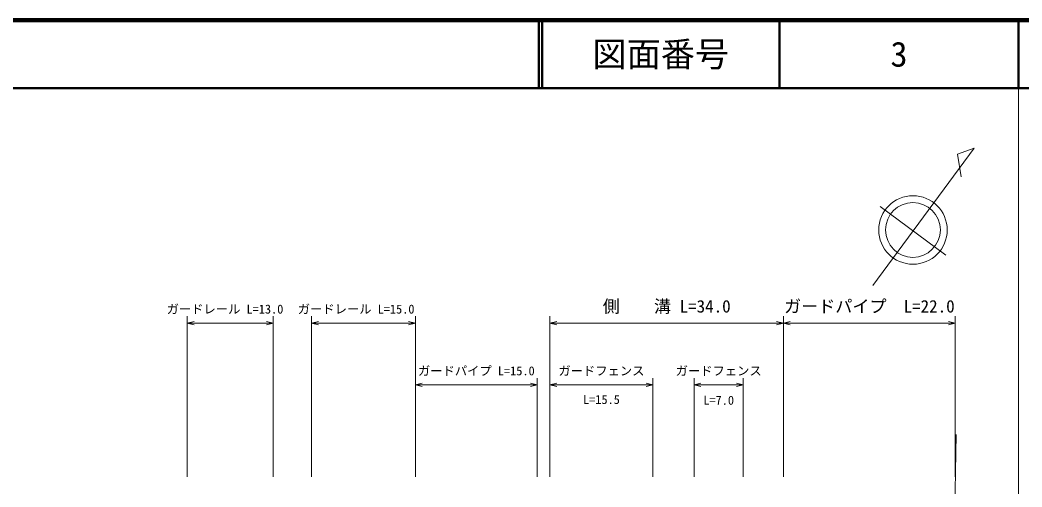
# Model space of a CAD drawing. Units: millimetres, scale not verified. Extents: x 40000 to 680000, y 20000 to 380000.
# Drawn here: x 432808 to 579500, y 311626 to 380000 of the extents above; entities that cross this region are included whole.
import ezdxf
from ezdxf.enums import TextEntityAlignment as Align

# ---------------------------------------------------------------- set-up
doc = ezdxf.new("R2010")
doc.units = ezdxf.units.MM
doc.header["$LTSCALE"] = 1000
doc.linetypes.add('CHAIN', pattern=[18.5, 12, -1.5, 3.5, -1.5])
for name, color, linetype, lineweight in [('M-BMK', 2, 'CHAIN', 13), ('M-BMK-SRVR', 3, 'Continuous', 13), ('M-STR-HTXT', 7, 'Continuous', 13), ('M-TTL', 2, 'Continuous', 140), ('M-TTL-BAND', 7, 'Continuous', 13), ('M-TTL-LINE', 7, 'Continuous', 50)]:
    doc.layers.add(name, color=color, linetype=linetype, lineweight=lineweight)
doc.layers.add('M-TTL-TXT', color=7, linetype='Continuous')
doc.styles.add('ＭＳ ゴシック', font='')
doc.styles.get('ＭＳ ゴシック').set_extended_font_data('MS Gothic')

msp = doc.modelspace()

# ---------------------------------------------------------------- linework, layer by layer
at = {"layer": 'M-BMK'}
msp.add_line((569309, 288827), (569848, 319524), dxfattribs=at)
at = {"layer": 'M-BMK-SRVR'}
for p, q in [((557682, 341125), (572499, 361261)), ((572499, 361261), (570070, 360336)), ((570070, 360336), (570608, 357025)), ((558761, 352681), (568363, 345569))]:
    msp.add_line(p, q, dxfattribs=at)
for radius in [5016, 4013]:
    msp.add_circle((563537, 349262), radius, dxfattribs=at)
at = {"layer": 'M-STR-HTXT'}
for p, q in [((457293, 313105), (457293, 336617)), ((469879, 313105), (469879, 336617)), ((475486, 313105), (475486, 336617)), ((490685, 313105), (490685, 336617)), ((510389, 327798), (510389, 336617)), ((510389, 313105), (510389, 336617)), ((544585, 313105), (544585, 336617)), ((569735, 313105), (569735, 336617)), ((457293, 335617), (458293, 335867)), ((457293, 335617), (469879, 335617)), ((457293, 335617), (458293, 335367)), ((469879, 335617), (468879, 335867)), ((469879, 335617), (468879, 335367)), ((475486, 335617), (476486, 335867)), ((475486, 335617), (490685, 335617)), ((475486, 335617), (476486, 335367)), ((490685, 335617), (489685, 335867)), ((490685, 335617), (489685, 335367)), ((510389, 335617), (511389, 335867)), ((510389, 335617), (544585, 335617)), ((510389, 335617), (511389, 335367)), ((544585, 335617), (543585, 335867)), ((544585, 335617), (543585, 335367)), ((544585, 335617), (545585, 335867)), ((544585, 335617), (569735, 335617)), ((544585, 335617), (545585, 335367)), ((569735, 335617), (568735, 335867)), ((569735, 335617), (568735, 335367)), ((490685, 313105), (490685, 327573)), ((508535, 313105), (508535, 327573)), ((510389, 313105), (510389, 327573)), ((525475, 313105), (525475, 327573)), ((531491, 313105), (531491, 327573)), ((538695, 313105), (538695, 327573)), ((490685, 326573), (491685, 326823)), ((490685, 326573), (508535, 326573)), ((490685, 326573), (491685, 326323)), ((508535, 326573), (507535, 326823)), ((508535, 326573), (507535, 326323)), ((510389, 326573), (511389, 326823)), ((510389, 326573), (525475, 326573)), ((510389, 326573), (511389, 326323)), ((525475, 326573), (524475, 326823)), ((525475, 326573), (524475, 326323)), ((531491, 326573), (532491, 326823)), ((531491, 326573), (538695, 326573)), ((531491, 326573), (532491, 326323)), ((538695, 326573), (537695, 326823)), ((538695, 326573), (537695, 326323))]:
    msp.add_line(p, q, dxfattribs=at)
at = {"layer": 'M-TTL'}
msp.add_line((680000, 380000), (40000, 380000), dxfattribs=at)
at = {"layer": 'M-TTL-BAND'}
msp.add_line((579000, 20000), (579000, 370000), dxfattribs=at)
at = {"layer": 'M-TTL-LINE'}
for p, q in [((508747, 380000), (508747, 370000)), ((509247, 380000), (509247, 370000)), ((543997, 380000), (543997, 370000)), ((579000, 380000), (579000, 370000)), ((40000, 370000), (680000, 370000))]:
    msp.add_line(p, q, dxfattribs=at)

# ---------------------------------------------------------------- texts
at = {"layer": 'M-STR-HTXT', "style": 'ＭＳ ゴシック'}
for s, height, p in [('側\u3000\u3000溝 L=34.0', 1833, (527487, 336617)), ('ガードパイプ  L=22.0', 1833, (557160, 336617)), ('ガードレール L=13.0', 1320, (462812, 336617)), ('ガードレール L=15.0', 1320, (482013, 336617)), ('ガードパイプ L=15.0', 1320, (499610, 327573)), ('ガードフェンス', 1320, (517932, 327573)), ('ガードフェンス', 1320, (535093, 327573)), ('L=15.5', 1320, (517932, 323380)), ('L=7.0', 1320, (535093, 323274))]:
    msp.add_text(s, height=height, dxfattribs=at).set_placement(p, align=Align.BOTTOM_CENTER)
at = {"layer": 'M-TTL-TXT', "style": 'ＭＳ ゴシック'}
for s, p in [('図面番号', (526622, 375000)), ('3', (561497, 375000))]:
    msp.add_text(s, height=3666, dxfattribs=at).set_placement(p, align=Align.MIDDLE_CENTER)

doc.saveas('drawing.dxf')
